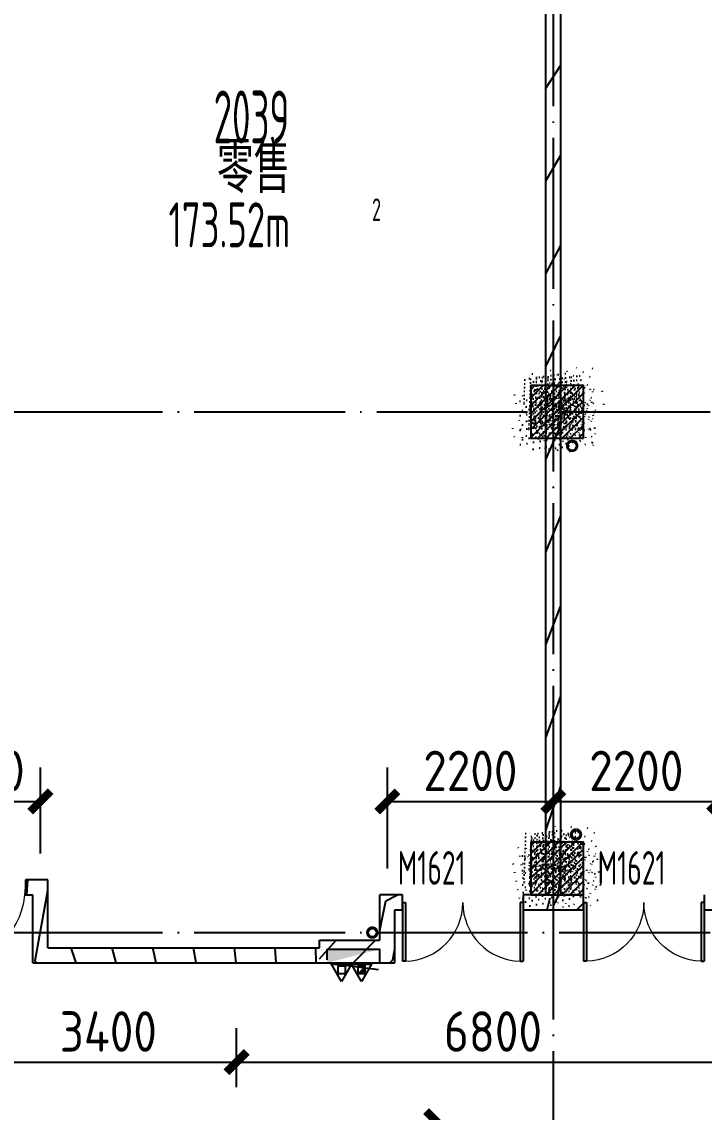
# Model space of a CAD drawing. Header units: inches. Extents: x 0 to 1813292486, y 0 to 3473589894.
# Drawn here: x 600660739 to 600669786, y 3473218138 to 3473232587 of the extents above; entities that cross this region are included whole.
import ezdxf
from ezdxf.enums import TextEntityAlignment as Align

# ---------------------------------------------------------------- set-up
doc = ezdxf.new("R2010")
doc.units = ezdxf.units.IN
doc.header["$LTSCALE"] = 1000
doc.header["$MEASUREMENT"] = 0
doc.linetypes.add('AX-MALL-GIRD-200$0$DOTE', pattern=[2.4200000000000004, 2, -0.2, 0.02, -0.2])
doc.linetypes.add('PX-MALL-P02-LG$0$CONTINOUS', pattern=[0])
for name, color, linetype in [('A-Anno-Note', 241, 'Continuous'), ('AX-MALL-DIM-P02$0$A-Anno-Dims', 3, 'Continuous'), ('AX-MALL-DIM-P02$0$A-Detl-Thin', 131, 'Continuous'), ('AX-MALL-GIRD-200$0$A-Grid', 222, 'AX-MALL-GIRD-200$0$DOTE'), ('AX-MALL-P02-200$0$A-Anno-Note', 241, 'Continuous'), ('AX-MALL-WALL-P02$0$A-Anno-Note', 241, 'Continuous'), ('AX-MALL-WALL-P02-QT$0$A-Detl-Patt', 8, 'Continuous'), ('AX-MALL-WALL-P02-QT$0$A-Detl-Thin', 131, 'Continuous'), ('AX-MALL-WALL-P02-QT$0$A-Wall', 2, 'Continuous'), ('AX-MALL-WALL-P02-QT$0$A-Wall-Patt', 13, 'Continuous'), ('AX-MALL-WALL-P02-QT$0$A-Wind', 4, 'Continuous'), ('AX-MALL-WORD-P02$0$A-Anno-Note', 241, 'Continuous'), ('AX-MALL-WORD-P02$0$A-Spac-Iden', 231, 'Continuous'), ('AX-MALL-WORD-P02$0$A-Wind-Iden', 11, 'Continuous'), ('AX-MALL-ZTKD-P02$0$A-Anno-Note', 241, 'Continuous'), ('PX-MALL-P02-LG$0$$8$P-Pipe-Risr', 7, 'Continuous'), ('PX-MALL-P02-LG$0$$8$P-Pipe-Risr-Arch', 6, 'Continuous'), ('PX-MALL-P02-LG$0$$8$P-Pipe-Risr-W100', 6, 'Continuous'), ('PX-MALL-P02-LG$0$P-Airr-Pipe', 140, 'Continuous'), ('PX-MALL-P02-LG$0$P-Exsh', 31, 'Continuous'), ('PX-MALL-P02-LG$0$P-Hydt-Boxx', 221, 'Continuous'), ('PX-MALL-P02-LG$0$P-Hydt-Pipe', 221, 'Continuous'), ('PX-MALL-P02-LG$0$P-Pipe-Risr', 7, 'Continuous'), ('PX-MALL-P02-LG$0$P-Pipe-Risr-Arch', 6, 'Continuous'), ('PX-MALL-P02-LG$0$P-Pipe-Risr-W100', 6, 'Continuous'), ('PX-MALL-P02-LG$0$P-Pipe-Risr-W50', 6, 'Continuous'), ('PX-MALL-P02-LG$0$P-Sewr-Pipe', 123, 'PX-MALL-P02-LG$0$CONTINOUS'), ('SX-MALL-WALL-R-BZ$0$S-COLU', 30, 'Continuous'), ('SX-MALL-WALL-R-BZ$0$S-PATT-WALL', 83, 'Continuous')]:
    doc.layers.add(name, color=color, linetype=linetype)
doc.styles.add('AX-MALL-DIM-P02$0$_TCH_DIM_T3', font='gbenor.shx')
doc.styles.add('AX-MALL-WORD-P02$0$_TCH_SPACE', font='gbenor.shx', dxfattribs={"bigfont": 'gbcbig.shx'})
doc.styles.add('AX-MALL-WORD-P02$0$_TCH_WINDOW', font='gbenor.shx', dxfattribs={"bigfont": 'gbcbig.shx'})
doc.styles.add('AX-MALL-WORD-P02$0$STANDARD', font='gbenor.shx', dxfattribs={"bigfont": 'gbcbig.shx'})
doc.styles.add('PX-MALL-P02-LG$0$$8$jzfz', font='gbenor.shx', dxfattribs={"bigfont": 'gbcbig.shx'})
doc.styles.add('PX-MALL-P02-LG$0$jzfz', font='gbenor.shx', dxfattribs={"bigfont": 'gbcbig.shx'})
doc.dimstyles.new('AX-MALL-DIM-P02$0$_TCH_ARCH&&180', dxfattribs={"dimtxt": 535.5, "dimasz": 270, "dimexe": 450, "dimexo": 450, "dimgap": 137.25, "dimtad": 1, "dimdec": 0, "dimzin": 0, "dimdsep": 46, "dimtxsty": 'AX-MALL-DIM-P02$0$_TCH_DIM_T3', "dimblk": 'AX-MALL-DIM-P02$0$_ArchTick', "dimcen": 0.09, "dimclrt": 7, "dimazin": 2, "dimtfac": 1, "dimtdec": 0, "dimtix": 1, "dimtmove": 2, "dimatfit": 3, "dimfxl": 500, "dimtolj": 1, "dimtzin": 0, "dimarcsym": 0})
pattern_1 = [(24.56816130816271, (600578611.2237192, 3473080110.365553), (-31.18316059493327, 68.21004687955141), []), (29.56816130816269, (600578611.2237192, 3473080110.365553), (97.53445421719282, -46.37920051396389), [11.25, -123.75]), (334.5681613081628, (600578611.2237192, 3473080110.365553), (19.88439777927527, 112.9961142827297), [9, -99]), (80.01956130816268, (600578619.3515904, 3473080106.50062), (117.4189029658641, 66.61682168402376), [9.5610285, -105.1713168]), (25.75236130816271, (600578621.6965042, 3473080138.478197), (141.3476152528434, -79.15081592627133), [16.875, -185.625]), (76.20376130816268, (600578633.4754679, 3473080131.882288), (182.3878362876093, 87.98253897351975), [14.3415432, -157.75695]), (330.7523613081627, (600578621.6965042, 3473080138.478197), (182.3877676281842, 87.98268140648725), [13.49999999999997, -148.4999999999995]), (0.5681613081627113, (600578633.1346302, 3473080126.213644), (62.82047319493842, -87.84980448085341), [11.24999999999997, -123.7499999999997]), (305.5681613081627, (600578633.1346302, 3473080126.213644), (72.17288941707483, 89.18848104565322), [8.999999999999966, -98.99999999999973]), (51.01956130816269, (600578638.3696649, 3473080118.892823), (134.9933625472827, 1.338571315216136), [9.561028499999967, -105.1713167999997]), (17.06816130816274, (600578611.2237192, 3473080110.365553), (19.14085715648196, 46.15589493569758), [0.75, -97.8, 0.75, -100.5, 0.75, -99.375]), (347.0681613081627, (600578611.2237192, 3473080110.365553), (57.63084700165395, 41.66442755963357), [0.7499999999999979, -57.29999999999986, 0.7499999999999979, -95.54999999999973, 0.7499999999999979, -37.87499999999986]), (307.0681613081626, (600578579.8781208, 3473080122.042708), (73.85474000760384, -31.12342332406966), [0.75, -37.5, 0.75, -117, 0.75, -155.25]), (297.0681613081627, (600578565.8217986, 3473080127.2791), (87.21641676177077, -16.46683783357052), [0.75, -48.75, 0.75, -77.69999999999999, 0.75, -110.25])]
pattern_2 = [(45, (0, 359.0227), (-353.55353201463, 353.55353201463), [])]

# ---------------------------------------------------------------- blocks, each defined once
blk = doc.blocks.new('AX-MALL-WORD-P02')
at = {"layer": 'AX-MALL-WORD-P02$0$A-Anno-Note', "style": 'AX-MALL-WORD-P02$0$STANDARD', "width": 0.6}
blk.add_text('2039', height=700, rotation=339.5681613092015, dxfattribs=at).set_placement((600467890.4547095, 3473060485.765991))
at = {"layer": 'AX-MALL-WORD-P02$0$A-Anno-Note', "style": 'AX-MALL-WORD-P02$0$STANDARD'}
blk.add_text('零售', height=675.177304964539, rotation=339.5681613092015, dxfattribs=at).set_placement((600467703.6820173, 3473059856.634003))
at = {"layer": 'AX-MALL-WORD-P02$0$A-Spac-Iden', "style": 'AX-MALL-WORD-P02$0$_TCH_SPACE', "width": 0.7}
for s, height, p in [('173.52m', 595, (600466849.7047963, 3473059404.194539)), ('2', 297.5, (600469499.526382, 3473058790.555659))]:
    blk.add_text(s, height=height, rotation=339.5681613093329, dxfattribs=at).set_placement(p)
at = {"layer": 'AX-MALL-WORD-P02$0$A-Wind-Iden', "style": 'AX-MALL-WORD-P02$0$_TCH_WINDOW', "width": 0.7}
for p in [(600466748.40961, 3473050427.909406), (600469231.6931992, 3473049502.813403)]:
    blk.add_text('M1621', height=446.25, rotation=339.5681612302259, dxfattribs=at).set_placement(p)
blk = doc.blocks.new('AX-MALL-GIRD-200')
at = {"layer": 'AX-MALL-GIRD-200$0$A-Grid'}
for p, q in [((600223757.4145118, 3473147635.412487), (600581653.41861, 3473014308.649205)), ((600221348.6739725, 3473141169.504273), (600579244.6780716, 3473007842.740992)), ((600458766.1456304, 3473023089.996408), (600497495.6845796, 3473127053.723489))]:
    blk.add_line(p, q, dxfattribs=at)
blk = doc.blocks.new('AX-MALL-WALL-P02-QT$0$tj')
at = {"layer": 'AX-MALL-WALL-P02-QT$0$A-Detl-Patt'}
h = blk.add_hatch(dxfattribs=at)
h.set_pattern_fill('STEEL', color=256, scale=100.0000000000001, angle=50.43183869082386)
h.set_pattern_definition([(75.00000000004839, (-14278.19445574284, 156289.8254051208), (-153.3407249234246, 41.08752340989569), []), (75.00000000004839, (-14317.88195610046, 156358.5661673546), (-153.3407249234246, 41.08752340989569), [])])
edge = h.paths.add_edge_path()
edge.add_arc((274302.9537697641, 370915.3693751197), 354853.2281302969, 270.9601093956941, 275.9513128638887)
edge.add_line((311095.3180618286, 17974.67259407043), (323404.2928284407, 17664.898229599))
edge.add_arc((337498.5854798314, -5423.033113246463), 27049.98445535583, 84.4296474408203, 121.40245730350341, ccw=False)
edge.add_line((340124.270958662, 21499.21483898163), (352435.6233639717, 23411.5238032341))
edge.add_line((352435.6233639717, 23411.5238032341), (352460.3320846558, 23263.57286787033))
edge.add_arc((262948.9762239404, 558936.3422532297), 543099.989586636, 279.486523026639, 288.5053300047131)
edge.add_line((435325.042740941, 43917.80823612213), (435185.9318172932, 44187.60760259628))
edge.add_arc((262948.9762341097, 558936.342259489), 542799.9895904897, 279.51816553668203, 288.50044427399206, ccw=False)
edge.add_line((352706.5441896915, 23608.95860147476), (352681.7270303965, 23756.88773488998))
edge.add_line((352681.7270303965, 23756.88773488998), (340117.7681742907, 21803.84383869171))
edge.add_arc((337510.0970116529, -5455.006554111635), 27383.29552171703, 84.53552636432372, 121.2026843873002)
edge.add_line((323323.7129554749, 17967.02113437653), (311085.7617697716, 18275.00808191299))
edge.add_arc((274273.8104503512, 371474.5356685471), 355112.6948552598, 270.96411062040687, 275.9501261722048, ccw=False)
edge.add_line((280248.9759351015, 16412.11376953125), (280248.9759185314, 16111.96136569977))
blk = doc.blocks.new('SX-MALL-WALL-R-BZ')
at = {"layer": 'SX-MALL-WALL-R-BZ$0$S-PATT-WALL'}
h = blk.add_hatch(dxfattribs=at)
h.set_pattern_fill('钢筋混凝土', color=256, scale=15, pattern_type=2)
h.set_pattern_definition(pattern_1)
h.paths.add_polyline_path([(600471121.9061228, 3473055111.38352), (600471366.2711049, 3473055767.345223), (600470710.3094022, 3473056011.710205), (600470465.9444201, 3473055355.748502)])
h = blk.add_hatch(dxfattribs=at)
h.set_pattern_fill('钢筋混凝土', color=256, scale=15, pattern_type=2)
h.set_pattern_definition(pattern_1)
h.paths.add_polyline_path([(600469009.8944911, 3473049442.000232), (600469254.2594733, 3473050097.961935), (600468598.2977705, 3473050342.326917), (600468353.9327884, 3473049686.365214)])
at = {"layer": 'SX-MALL-WALL-R-BZ$0$S-COLU'}
for points in [[(600471121.9061228, 3473055111.38352), (600471366.2711049, 3473055767.345223), (600470710.3094022, 3473056011.710205), (600470465.9444201, 3473055355.748502)], [(600469009.8944911, 3473049442.000232), (600469254.2594733, 3473050097.961935), (600468598.2977705, 3473050342.326917), (600468353.9327884, 3473049686.365214)]]:
    blk.add_lwpolyline(points, close=True, dxfattribs=at)
blk = doc.blocks.new('SX-MALL-WALL-R-2F~3F')
blk.add_blockref('SX-MALL-WALL-R-BZ', (-1.192092895507812e-06, -9.5367431640625e-07))
blk = doc.blocks.new('SX-MALL-WALL-2F~3F')
blk.add_blockref('SX-MALL-WALL-R-2F~3F', (0, 0))
blk = doc.blocks.new('AX-MALL-WALL-P02-QT$0$$DorLib2D$00000002')
for p, q in [((-0.5, -5.684341886080802e-17), (-0.5000000000000007, 0.4875)), ((-0.4750000000000007, 0.4875), (-0.5000000000000007, 0.4875)), ((-0.475, -2.842170943040401e-17), (-0.4750000000000007, 0.4875)), ((0.475, -2.842170943040401e-17), (0.4750000000000007, 0.4875)), ((0.4750000000000007, 0.4875), (0.5000000000000007, 0.4875)), ((0.5, -5.684341886080802e-17), (0.5000000000000007, 0.4875)), ((-0.5, -5.684341886080802e-17), (-0.475, -2.842170943040401e-17)), ((0.5, -5.684341886080802e-17), (0.475, -2.842170943040401e-17))]:
    blk.add_line(p, q)
at = {"lineweight": 13}
for centre, start, end in [((-0.4875, -4.263256414560601e-17), 0, 88.53071641864632), ((0.4875, -4.263256414560601e-17), 91.4692835813537, 180)]:
    blk.add_arc(centre, 0.4875, start, end, dxfattribs=at)
blk = doc.blocks.new('AX-MALL-WALL-P02-QT$0$$DorLib2D$00000001')
for p, q in [((0.45, 0.9750000000000001), (0.5000000000000002, 0.9750000000000001)), ((0.45, 0), (0.45, 0.9750000000000001)), ((0.5, 0), (0.5, 0.9750000000000001)), ((0.5, 0), (0.45, 0))]:
    blk.add_line(p, q)
at = {"lineweight": 13}
blk.add_arc((0.475, 0), 0.975, 91.4692835813538, 180, dxfattribs=at)
blk = doc.blocks.new('AX-MALL-WALL-P02-QT')
at = {"layer": 'AX-MALL-WALL-P02-QT$0$A-Wall-Patt'}
h = blk.add_hatch(dxfattribs=at)
h.set_pattern_fill('普通砖', color=256, scale=200, style=0)
h.set_pattern_definition(pattern_2)
h.paths.add_polyline_path([(600468611.7863775, 3473049519.164825), (600468728.7680478, 3473049546.728085), (600475773.3141594, 3473068456.771664), (600475691.246359, 3473068539.587965), (600475573.5262614, 3473068493.384071), (600468541.3504186, 3473049616.546651)])
h = blk.add_hatch(dxfattribs=at)
h.set_pattern_fill('普通砖', color=256, scale=200, style=0)
h.set_pattern_definition(pattern_2)
h.paths.add_polyline_path([(600461854.9674726, 3473051146.998573), (600462112.2036681, 3473051264.597636), (600462426.3872069, 3473052107.976942), (600462169.1510113, 3473051990.377879)])
h = blk.add_hatch(dxfattribs=at)
h.set_pattern_fill('普通砖', color=256, scale=200, style=0)
h.set_pattern_definition(pattern_2)
h.paths.add_polyline_path([(600462426.3872069, 3473052107.976942), (600462145.2607635, 3473052212.704791), (600462075.4421972, 3473052025.287162), (600462169.1510113, 3473051990.377879)])
h = blk.add_hatch(dxfattribs=at)
h.set_pattern_fill('普通砖', color=256, scale=200, style=0)
h.set_pattern_definition(pattern_2)
h.paths.add_polyline_path([(600462112.2036681, 3473051264.597636), (600461854.9674726, 3473051146.998573), (600465415.9024285, 3473049820.445813), (600465485.7209948, 3473050007.863442)])
h = blk.add_hatch(dxfattribs=at)
h.set_pattern_fill('普通砖', color=256, scale=200, style=0)
h.set_pattern_definition(pattern_2)
h.paths.add_polyline_path([(600466270.300795, 3473049822.297992), (600466352.9905747, 3473049471.352982), (600466597.3555576, 3473050127.314685), (600466479.7564946, 3473050384.550881)])
h = blk.add_hatch(dxfattribs=at)
h.set_pattern_fill('普通砖', color=256, scale=200, style=0)
h.set_pattern_definition(pattern_2)
h.paths.add_polyline_path([(600466597.3555576, 3473050127.314685), (600466691.0643731, 3473050092.405402), (600466760.8829393, 3473050279.823031), (600466479.7564946, 3473050384.550881)])
h = blk.add_hatch(dxfattribs=at)
h.set_pattern_fill('普通砖', color=256, scale=200, style=0)
h.set_pattern_definition(pattern_2)
h.paths.add_polyline_path([(600465520.6302779, 3473050101.572257), (600465415.9024284, 3473049820.445813), (600466352.9905747, 3473049471.352982), (600466270.300795, 3473049822.297992)])
h = blk.add_hatch(dxfattribs=at)
h.set_pattern_fill('普通砖', color=256, scale=200, style=0)
h.set_pattern_definition(pattern_2)
h.paths.add_polyline_path([(600468541.3504186, 3473049616.546651), (600468260.2239745, 3473049721.2745), (600468190.4054083, 3473049533.856871), (600468565.2406662, 3473049394.219739), (600468611.7863778, 3473049519.164824)])
h = blk.add_hatch(dxfattribs=at)
h.set_pattern_fill('普通砖', color=256, scale=200, style=0)
h.set_pattern_definition(pattern_2)
h.paths.add_polyline_path([(600468565.2406669, 3473049394.219738), (600468940.0759249, 3473049254.582606), (600469009.8944912, 3473049442.000235), (600468728.7680478, 3473049546.728085), (600468611.7863775, 3473049519.164825)])
h = blk.add_hatch(dxfattribs=at)
h.set_pattern_fill('普通砖', color=256, scale=200, style=0)
h.set_pattern_definition(pattern_2)
h.paths.add_polyline_path([(600470790.3619705, 3473048778.723855), (600470509.2355261, 3473048883.451704), (600470439.4169598, 3473048696.034075), (600470533.125775, 3473048661.124792)])
at = {"layer": 'AX-MALL-WALL-P02-QT$0$A-Wall'}
for p, q in [((600468541.3504186, 3473049616.546651), (600475573.5262614, 3473068493.384071)), ((600468728.7680478, 3473049546.728085), (600475773.3141594, 3473068456.771664)), ((600462145.2607635, 3473052212.704791), (600462075.4421972, 3473052025.287162)), ((600462112.2036681, 3473051264.597636), (600462426.3872069, 3473052107.976942)), ((600462426.3872069, 3473052107.976942), (600462145.2607635, 3473052212.704791)), ((600461854.9674726, 3473051146.998573), (600462169.1510113, 3473051990.377879)), ((600462075.4421972, 3473052025.287162), (600462169.1510113, 3473051990.377879)), ((600462112.2036681, 3473051264.597636), (600465485.7209948, 3473050007.863442)), ((600461854.9674726, 3473051146.998573), (600465415.9024285, 3473049820.445813)), ((600466270.300795, 3473049822.297992), (600466479.7564946, 3473050384.550881)), ((600466760.8829393, 3473050279.823031), (600466479.7564946, 3473050384.550881)), ((600466691.0643731, 3473050092.405402), (600466760.8829393, 3473050279.823031)), ((600465485.7209948, 3473050007.863442), (600465520.6302779, 3473050101.572257)), ((600465520.6302779, 3473050101.572257), (600466270.300795, 3473049822.297992)), ((600466352.9905747, 3473049471.352982), (600466597.3555576, 3473050127.314685)), ((600466597.3555576, 3473050127.314685), (600466691.0643731, 3473050092.405402)), ((600465415.9024284, 3473049820.445813), (600466352.9905747, 3473049471.352982)), ((600468260.2239745, 3473049721.2745), (600468190.4054083, 3473049533.856871)), ((600468541.3504186, 3473049616.546651), (600468260.2239745, 3473049721.2745)), ((600468190.4054083, 3473049533.856871), (600468565.2406662, 3473049394.219739)), ((600469009.8944912, 3473049442.000235), (600468728.7680478, 3473049546.728085)), ((600468565.2406669, 3473049394.219738), (600468940.0759249, 3473049254.582606)), ((600468940.0759249, 3473049254.582606), (600469009.8944912, 3473049442.000235)), ((600470509.2355261, 3473048883.451704), (600470439.4169598, 3473048696.034075)), ((600470439.4169598, 3473048696.034075), (600470533.125775, 3473048661.124792))]:
    blk.add_line(p, q, dxfattribs=at)
at = {"layer": 'AX-MALL-WALL-P02-QT$0$A-Detl-Thin'}
blk.add_blockref('SX-MALL-WALL-2F~3F', (0, 0), dxfattribs=at)
at = {"layer": 'AX-MALL-WALL-P02-QT$0$A-Detl-Thin', "rotation": 339.5681613091762}
blk.add_blockref('AX-MALL-WALL-P02-QT$0$tj', (600144118.6961328, 3473128496.287411), dxfattribs=at)
at = {"layer": 'AX-MALL-WALL-P02-QT$0$A-Wind'}
blk.add_blockref('AX-MALL-GIRD-200', (0, 0), dxfattribs=at)
at = {"layer": 'AX-MALL-WALL-P02-QT$0$A-Wind', "zscale": 200}
for name, p, xscale, yscale, rotation in [('AX-MALL-WALL-P02-QT$0$$DorLib2D$00000001', (600461618.3802032, 3473052302.269713), -1050, -1050, 339.5681612988751), ('AX-MALL-WALL-P02-QT$0$$DorLib2D$00000002', (600467475.6441737, 3473049906.839951), 1600, 1600, 159.5681613180133), ('AX-MALL-WALL-P02-QT$0$$DorLib2D$00000002', (600469724.6557255, 3473049069.017155), 1600, -1600, 339.5681613009571)]:
    blk.add_blockref(name, p, dxfattribs=dict(at, xscale=xscale, yscale=yscale, rotation=rotation))
blk = doc.blocks.new('AX-MALL-WALL-P02')
at = {"layer": 'AX-MALL-WALL-P02$0$A-Anno-Note'}
blk.add_blockref('AX-MALL-WORD-P02', (0, 0), dxfattribs=at)
blk.add_blockref('AX-MALL-WALL-P02-QT', (0, 0), dxfattribs=at)
blk = doc.blocks.new('PX-MALL-P02-LG$0$XHS1')
at = {"layer": 'PX-MALL-P02-LG$0$P-Hydt-Boxx', "ltscale": 0.7}
for p, q in [((350.0030006170273, 240), (-332.898939371109, 327.2950124740601)), ((350.0030006170273, 240), (-349.9969996213913, 240)), ((-349.9969997406006, 239.9999995231628), (-349.9969996213913, 60)), ((350.0030003786087, 200), (350.003000497818, 60)), ((350.0030006170273, 60), (-349.996999502182, 60))]:
    blk.add_line(p, q, dxfattribs=at)
blk.add_solid([(350.0030006170273, 240), (350.0030002593994, 60.00000047683716), (-349.9969996213913, 60)], dxfattribs=at)
blk = doc.blocks.new('PX-MALL-P02-LG$0$MHQ')
at = {"layer": 'PX-MALL-P02-LG$0$P-Exsh', "ltscale": 0.7}
h = blk.add_hatch(dxfattribs=at)
h.set_pattern_fill('ANSI31', color=256, scale=25, style=0)
h.set_pattern_definition([(45, (-160019.2306599375, -42228.3236173685), (-28.0633003783411, 28.0633003783411), [])])
h.paths.add_polyline_path([(-75.0000000015425, 185.1731819980414), (75, 185.1731819980414), (75, 35.17318199802685), (-75.0000000015425, 35.17318199802685)])
for points in [[(0, 346.4101615137042), (-200, -1.455191522836685e-11), (200, -1.455191522836685e-11)], [(0, 346.4101615137042), (-200, -1.455191522836685e-11), (200, -1.455191522836685e-11)], [(0, 346.4101615137042), (-200, -1.455191522836685e-11), (200, -1.455191522836685e-11)], [(-75.0000000015425, 185.1731819980414), (75, 185.1731819980414), (75, 35.17318199802685), (-75.0000000015425, 35.17318199802685)]]:
    blk.add_lwpolyline(points, close=True, dxfattribs=at)
blk = doc.blocks.new('PX-MALL-P02-LG$0$20200929200250')
at = {"layer": 'PX-MALL-P02-LG$0$P-Exsh', "ltscale": 0.7, "xscale": 0.6600000001490116, "yscale": 0.6600000001490116, "zscale": 0.6600000001490116}
for p in [(-132.0000001192093, 40), (131.9999997615814, 40)]:
    blk.add_blockref('PX-MALL-P02-LG$0$MHQ', p, dxfattribs=at)
blk = doc.blocks.new('PX-MALL-P02-LG$0$20211220143732')
at = {"layer": 'PX-MALL-P02-LG$0$P-Exsh'}
blk.add_blockref('PX-MALL-P02-LG$0$20200929200250', (-374.9999999407155, 219.6219584928522), dxfattribs=at)
at = {"layer": 'PX-MALL-P02-LG$0$P-Hydt-Boxx', "ltscale": 0.7, "xscale": -1}
blk.add_blockref('PX-MALL-P02-LG$0$XHS1', (-349.9969999989844, 0), dxfattribs=at)
blk = doc.blocks.new('PX-MALL-P02-LG$0$P-Risr')
at = {"layer": 'PX-MALL-P02-LG$0$P-Pipe-Risr-W50'}
h = blk.add_hatch(color=0, dxfattribs=at)
edge = h.paths.add_edge_path()
edge.add_ellipse((0, 0), major_axis=(47.05795628796547, 47.05795628796547), ratio=0.9999999999999695, start_angle=225.0000000000009, end_angle=405.0000000000009, ccw=False)
edge.add_ellipse((0, 0), major_axis=(47.05795628796764, 47.05795628796764), ratio=0.9999999999998785, start_angle=133.9675974886221, end_angle=225.0000000000035, ccw=False)
edge.add_line((-66.53919663240958, 1.199087783927098), (-54.4367953546693, 1.199087783927098))
edge.add_ellipse((0, 0), major_axis=(-38.50196423560672, 38.50196423560672), ratio=0.9999999999999859, start_angle=43.73814098242129, end_angle=134.9999999999996)
edge.add_ellipse((0, 0), major_axis=(38.50196423561096, 38.50196423561096), ratio=0.9999999999998216, start_angle=225.0000000000051, end_angle=405.0000000000051)
edge.add_ellipse((0, 0), major_axis=(38.50196423560679, 38.50196423560679), ratio=0.9999999999999831, start_angle=45.00000000000048, end_angle=133.7381409824204)
edge.add_line((-54.43679535467527, 1.199087783927098), (-66.53919663241555, 1.199087783927098))
edge.add_ellipse((0, 0), major_axis=(-47.05795628796762, 47.05795628796762), ratio=0.9999999999998742, start_angle=-45.00000000000358, end_angle=43.967597488629224, ccw=False)
at = {"layer": 'PX-MALL-P02-LG$0$P-Pipe-Risr-Arch', "ltscale": 0.7}
blk.add_circle((0, 0), 59.29000000000001, dxfattribs=at)
at = {"layer": 'PX-MALL-P02-LG$0$P-Pipe-Risr-W100', "color": 0, "const_width": 15}
blk.add_lwpolyline([(-75, 0, 1), (75, 0, 1)], format="xyb", close=True, dxfattribs=at)
at = {"layer": 'PX-MALL-P02-LG$0$P-Pipe-Risr-W50'}
blk.add_circle((0, 0), 54.45000000000001, dxfattribs=at)
at = {"layer": 'PX-MALL-P02-LG$0$P-Pipe-Risr', "style": 'PX-MALL-P02-LG$0$jzfz', "width": 0.6, "flags": 1}
for tag, p in [('SYS-MARK', (0.3310501334344735, -45.65933377496549)), ('RANGE', (0.3337570973526454, -45.67887874227017))]:
    blk.add_attdef(tag, text='', height=0.015625, dxfattribs=at).set_placement(p, align=Align.MIDDLE)
blk = doc.blocks.new('PX-MALL-P02-LG$0$$8$P-Risr')
at = {"layer": 'PX-MALL-P02-LG$0$$8$P-Pipe-Risr-Arch', "ltscale": 0.7}
blk.add_circle((0, 0), 59.29000000000001, dxfattribs=at)
at = {"layer": 'PX-MALL-P02-LG$0$$8$P-Pipe-Risr-W100', "color": 0, "const_width": 15}
blk.add_lwpolyline([(-75, 0, 1), (75, 0, 1)], format="xyb", close=True, dxfattribs=at)
at = {"layer": 'PX-MALL-P02-LG$0$$8$P-Pipe-Risr', "style": 'PX-MALL-P02-LG$0$$8$jzfz', "width": 0.6, "flags": 1}
for tag, p in [('SYS-MARK', (0.3310501334344735, -45.65933377496549)), ('RANGE', (0.3337570973526454, -45.67887874227017))]:
    blk.add_attdef(tag, text='', height=0.015625, dxfattribs=at).set_placement(p, align=Align.MIDDLE)
blk = doc.blocks.new('PX-MALL-P02-LG')
at = {"layer": 'PX-MALL-P02-LG$0$P-Airr-Pipe', "rotation": 249.5681612531986}
blk.add_blockref('PX-MALL-P02-LG$0$$8$P-Risr', (600470945.5802988, 3473055070.186129), dxfattribs=at)
at = {"layer": 'PX-MALL-P02-LG$0$P-Exsh', "xscale": -1, "rotation": 159.5681602174054}
blk.add_blockref('PX-MALL-P02-LG$0$20211220143732', (600466249.3552254, 3473049766.072703), dxfattribs=at)
at = {"layer": 'PX-MALL-P02-LG$0$P-Hydt-Pipe', "color": 221, "rotation": 69.56816082997852}
blk.add_blockref('PX-MALL-P02-LG$0$P-Risr', (600466211.5012645, 3473049950.91609), dxfattribs=at)
at = {"layer": 'PX-MALL-P02-LG$0$P-Sewr-Pipe', "ltscale": 0.7, "rotation": 249.5681613098698}
blk.add_blockref('PX-MALL-P02-LG$0$P-Risr', (600469195.4599289, 3473050226.580009), dxfattribs=at)
blk = doc.blocks.new('AX-MALL-ZTKD-P02')
at = {"layer": 'AX-MALL-ZTKD-P02$0$A-Anno-Note'}
blk.add_blockref('AX-MALL-GIRD-200', (0, 0), dxfattribs=at)
blk = doc.blocks.new('AX-MALL-DIM-P02$0$_ArchTick')
at = {"color": 0, "linetype": 'ByBlock', "const_width": 0.4}
blk.add_lwpolyline([(-0.5, -0.5), (0.5, 0.5)], dxfattribs=at)
blk = doc.blocks.new('*D871')
at = {"layer": 'AX-MALL-DIM-P02$0$A-Anno-Dims', "color": 0, "lineweight": -2, "transparency": 16777216}
for p, q in [((600460623.0033443, 3473049845.170549), (600460896.8969893, 3473050580.398033)), ((600460739.8052988, 3473050158.708336), (600463925.905185, 3473048971.793358)), ((600463809.1032305, 3473048658.255572), (600464082.9968755, 3473049393.483056))]:
    blk.add_line(p, q, dxfattribs=at)
at = {"layer": 'AX-MALL-DIM-P02$0$A-Anno-Dims', "color": 0, "lineweight": -2, "transparency": 16777216, "xscale": 270, "yscale": 270, "zscale": 270}
for p, rotation in [((600460739.8052988, 3473050158.708336), 159.5681726841965), ((600463925.905185, 3473048971.793358), 339.5681726841965)]:
    blk.add_blockref('AX-MALL-DIM-P02$0$_ArchTick', p, dxfattribs=dict(at, rotation=rotation))
at = {"layer": 'AX-MALL-DIM-P02$0$A-Anno-Dims', "color": 7, "transparency": 16777216, "insert": (600462474.2377633, 3473049944.771574), "char_height": 535.5, "attachment_point": 5, "rotation": 339.5681726841965, "style": 'AX-MALL-DIM-P02$0$_TCH_DIM_T3'}
blk.add_mtext('\\A1;3400', dxfattribs=at)
blk = doc.blocks.new('*D872')
at = {"layer": 'AX-MALL-DIM-P02$0$A-Anno-Dims', "color": 0, "lineweight": -2, "transparency": 16777216}
for p, q in [((600463809.1032306, 3473048658.255572), (600464082.9968756, 3473049393.483056)), ((600463925.9051851, 3473048971.793358), (600470298.104919, 3473046597.963418)), ((600470181.3029644, 3473046284.425632), (600470455.1966095, 3473047019.653116))]:
    blk.add_line(p, q, dxfattribs=at)
at = {"layer": 'AX-MALL-DIM-P02$0$A-Anno-Dims', "color": 0, "lineweight": -2, "transparency": 16777216, "xscale": 270, "yscale": 270, "zscale": 270}
for p, rotation in [((600463925.9051851, 3473048971.793358), 159.5681726845901), ((600470298.104919, 3473046597.963418), 339.5681726845901)]:
    blk.add_blockref('AX-MALL-DIM-P02$0$_ArchTick', p, dxfattribs=dict(at, rotation=rotation))
at = {"layer": 'AX-MALL-DIM-P02$0$A-Anno-Dims', "color": 7, "transparency": 16777216, "insert": (600467253.3875735, 3473048164.399116), "char_height": 535.5, "attachment_point": 5, "rotation": 339.5681726845901, "style": 'AX-MALL-DIM-P02$0$_TCH_DIM_T3'}
blk.add_mtext('\\A1;6800', dxfattribs=at)
blk = doc.blocks.new('*D885')
at = {"layer": 'AX-MALL-DIM-P02$0$A-Anno-Dims', "color": 0, "lineweight": -2, "transparency": 16777216}
for p, q in [((600460955.5198479, 3473053029.415611), (600461352.8516388, 3473054095.99412)), ((600461195.7598648, 3473053674.304454), (600462695.1057192, 3473053115.754128)), ((600462454.8657023, 3473052470.865285), (600462852.1974932, 3473053537.443795))]:
    blk.add_line(p, q, dxfattribs=at)
at = {"layer": 'AX-MALL-DIM-P02$0$A-Anno-Dims', "color": 0, "lineweight": -2, "transparency": 16777216, "xscale": 270, "yscale": 270, "zscale": 270}
for p, rotation in [((600461195.7598648, 3473053674.304454), 159.5681613336348), ((600462695.1057192, 3473053115.754128), 339.5681613336348)]:
    blk.add_blockref('AX-MALL-DIM-P02$0$_ArchTick', p, dxfattribs=dict(at, rotation=rotation))
at = {"layer": 'AX-MALL-DIM-P02$0$A-Anno-Dims', "color": 7, "transparency": 16777216, "insert": (600462086.8153888, 3473053774.549991), "char_height": 535.5, "attachment_point": 5, "rotation": 339.56816133363475, "style": 'AX-MALL-DIM-P02$0$_TCH_DIM_T3'}
blk.add_mtext('\\A1;1600', dxfattribs=at)
blk = doc.blocks.new('*D888')
at = {"layer": 'AX-MALL-DIM-P02$0$A-Anno-Dims', "color": 0, "lineweight": -2, "transparency": 16777216}
for p, q in [((600466695.6477996, 3473050677.622449), (600467162.7981485, 3473051931.618566)), ((600467005.7063745, 3473051509.928899), (600469067.3002988, 3473050741.92467)), ((600468757.2417239, 3473049909.61822), (600469224.3920728, 3473051163.614336))]:
    blk.add_line(p, q, dxfattribs=at)
at = {"layer": 'AX-MALL-DIM-P02$0$A-Anno-Dims', "color": 0, "lineweight": -2, "transparency": 16777216, "xscale": 270, "yscale": 270, "zscale": 270}
for p, rotation in [((600467005.7063745, 3473051509.928899), 159.5681613266838), ((600469067.3002988, 3473050741.92467), 339.5681613266838)]:
    blk.add_blockref('AX-MALL-DIM-P02$0$_ArchTick', p, dxfattribs=dict(at, rotation=rotation))
at = {"layer": 'AX-MALL-DIM-P02$0$A-Anno-Dims', "color": 7, "transparency": 16777216, "insert": (600468177.8859332, 3473051505.447484), "char_height": 535.5, "attachment_point": 5, "rotation": 339.56816132668376, "style": 'AX-MALL-DIM-P02$0$_TCH_DIM_T3'}
blk.add_mtext('\\A1;2200', dxfattribs=at)
blk = doc.blocks.new('*D889')
at = {"layer": 'AX-MALL-DIM-P02$0$A-Anno-Dims', "color": 0, "lineweight": -2, "transparency": 16777216}
for p, q in [((600468757.241724, 3473049909.618219), (600469224.3920732, 3473051163.614336)), ((600469067.3002989, 3473050741.92467), (600471128.894222, 3473049973.920441)), ((600470818.8356471, 3473049141.61399), (600471285.9859962, 3473050395.610107))]:
    blk.add_line(p, q, dxfattribs=at)
at = {"layer": 'AX-MALL-DIM-P02$0$A-Anno-Dims', "color": 0, "lineweight": -2, "transparency": 16777216, "xscale": 270, "yscale": 270, "zscale": 270}
for p, rotation in [((600469067.3002989, 3473050741.92467), 159.5681613263991), ((600471128.894222, 3473049973.920441), 339.5681613263991)]:
    blk.add_blockref('AX-MALL-DIM-P02$0$_ArchTick', p, dxfattribs=dict(at, rotation=rotation))
at = {"layer": 'AX-MALL-DIM-P02$0$A-Anno-Dims', "color": 7, "transparency": 16777216, "insert": (600470239.4798572, 3473050737.443255), "char_height": 535.5, "attachment_point": 5, "rotation": 339.56816132639915, "style": 'AX-MALL-DIM-P02$0$_TCH_DIM_T3'}
blk.add_mtext('\\A1;2200', dxfattribs=at)
blk = doc.blocks.new('*D890')
at = {"layer": 'AX-MALL-DIM-P02$0$A-Anno-Dims', "color": 0, "lineweight": -2, "transparency": 16777216}
for p, q in [((600471083.4383569, 3473048562.830754), (600472124.8239704, 3473048174.884054)), ((600471458.7693217, 3473047676.014126), (600471703.1343045, 3473048331.975829)), ((600470839.073374, 3473047906.869051), (600471880.4589876, 3473047518.922352))]:
    blk.add_line(p, q, dxfattribs=at)
at = {"layer": 'AX-MALL-DIM-P02$0$A-Anno-Dims', "color": 0, "lineweight": -2, "transparency": 16777216, "xscale": 270, "yscale": 270, "zscale": 270}
for p, rotation in [((600471703.1343045, 3473048331.975829), 69.56816125603848), ((600471458.7693217, 3473047676.014126), 249.5681612560385)]:
    blk.add_blockref('AX-MALL-DIM-P02$0$_ArchTick', p, dxfattribs=dict(at, rotation=rotation))
at = {"layer": 'AX-MALL-DIM-P02$0$A-Anno-Dims', "color": 7, "transparency": 16777216, "insert": (600470761.5118705, 3473047325.414855), "char_height": 535.5, "attachment_point": 5, "rotation": 69.56816125603848, "style": 'AX-MALL-DIM-P02$0$_TCH_DIM_T3'}
blk.add_mtext('\\A1;700', dxfattribs=at)
blk = doc.blocks.new('*D905')
at = {"layer": 'AX-MALL-DIM-P02$0$A-Anno-Dims', "color": 0, "lineweight": -2, "transparency": 16777216}
for p, q in [((600466697.5469977, 3473047102.011117), (600465712.3751863, 3473047469.016525)), ((600464912.2399409, 3473044032.116235), (600466134.0648525, 3473047311.924751)), ((600465475.7220862, 3473043822.202601), (600464490.5502747, 3473044189.208009))]:
    blk.add_line(p, q, dxfattribs=at)
at = {"layer": 'AX-MALL-DIM-P02$0$A-Anno-Dims', "color": 0, "lineweight": -2, "transparency": 16777216, "xscale": 270, "yscale": 270, "zscale": 270}
for p, rotation in [((600466134.0648525, 3473047311.924751), 69.56816131348022), ((600464912.2399409, 3473044032.116235), 249.5681613134802)]:
    blk.add_blockref('AX-MALL-DIM-P02$0$_ArchTick', p, dxfattribs=dict(at, rotation=rotation))
at = {"layer": 'AX-MALL-DIM-P02$0$A-Anno-Dims', "color": 7, "transparency": 16777216, "insert": (600465143.6316969, 3473045813.40309), "char_height": 535.5, "attachment_point": 5, "rotation": 69.56816131348022, "style": 'AX-MALL-DIM-P02$0$_TCH_DIM_T3'}
blk.add_mtext('\\A1;3500', dxfattribs=at)
blk = doc.blocks.new('AX-MALL-DIM-P02')
at = {"layer": 'AX-MALL-DIM-P02$0$A-Detl-Thin'}
blk.add_blockref('AX-MALL-ZTKD-P02', (-2.384185791015625e-06, 9.5367431640625e-07), dxfattribs=at)
at = {"layer": 'AX-MALL-DIM-P02$0$A-Anno-Dims'}
for p1, p2, distance, picture, middle in [((600460798.428074, 3473052607.725945), (600462297.7739284, 3473052049.17562), 1138.1837573515525, '*D885', (600462086.8153888, 3473053774.549991)), ((600466538.5560254, 3473050255.932783), (600468600.1499498, 3473049487.928554), 1338.1837347457724, '*D888', (600468177.8859332, 3473051505.447484)), ((600468600.1499498, 3473049487.928554), (600470661.7438729, 3473048719.924325), 1338.1837347873873, '*D889', (600470239.4798572, 3473050737.443255)), ((600460465.911654, 3473049423.480853), (600463652.01154, 3473048236.565876), 784.5872665218603, '*D871', (600462474.2377633, 3473049944.771574)), ((600463652.01154, 3473048236.565876), (600470024.2112739, 3473045862.735936), 784.5872665634753, '*D872', (600467253.3875735, 3473048164.399116)), ((600465897.4117522, 3473043665.110827), (600467119.2366637, 3473046944.919343), 1051.311783911131, '*D905', (600465143.6316969, 3473045813.40309))]:
    dim = blk.add_aligned_dim(p1=p1, p2=p2, distance=distance, dimstyle='AX-MALL-DIM-P02$0$_TCH_ARCH&&180', dxfattribs=at)
    dim.commit()
    dim.dimension.update_dxf_attribs({"geometry": picture, "text_midpoint": middle})
dim = blk.add_linear_dim(base=(600471703.1343045, 3473048331.975829), p1=(600470417.3837081, 3473048063.960826), p2=(600470661.7486908, 3473048719.922528), angle=69.5681612424135, dimstyle='AX-MALL-DIM-P02$0$_TCH_ARCH&&180', dxfattribs=at)
dim.commit()
dim.dimension.update_dxf_attribs({"geometry": '*D890', "text_midpoint": (600470761.5118705, 3473047325.414855), "dimtype": 129})
blk = doc.blocks.new('AX-MALL-P02-200')
at = {"layer": 'AX-MALL-P02-200$0$A-Anno-Note'}
blk.add_blockref('AX-MALL-WALL-P02', (0, 0), dxfattribs=at)
for name in ['AX-MALL-DIM-P02', 'PX-MALL-P02-LG']:
    blk.add_blockref(name, (0, 0), dxfattribs=at)

msp = doc.modelspace()

# ---------------------------------------------------------------- block references
at = {"layer": 'A-Anno-Note', "rotation": 20.43183869077545}
msp.add_blockref('AX-MALL-P02-200', (1250392458.527329, 9048125.682563305), dxfattribs=at)

doc.saveas('drawing.dxf')
